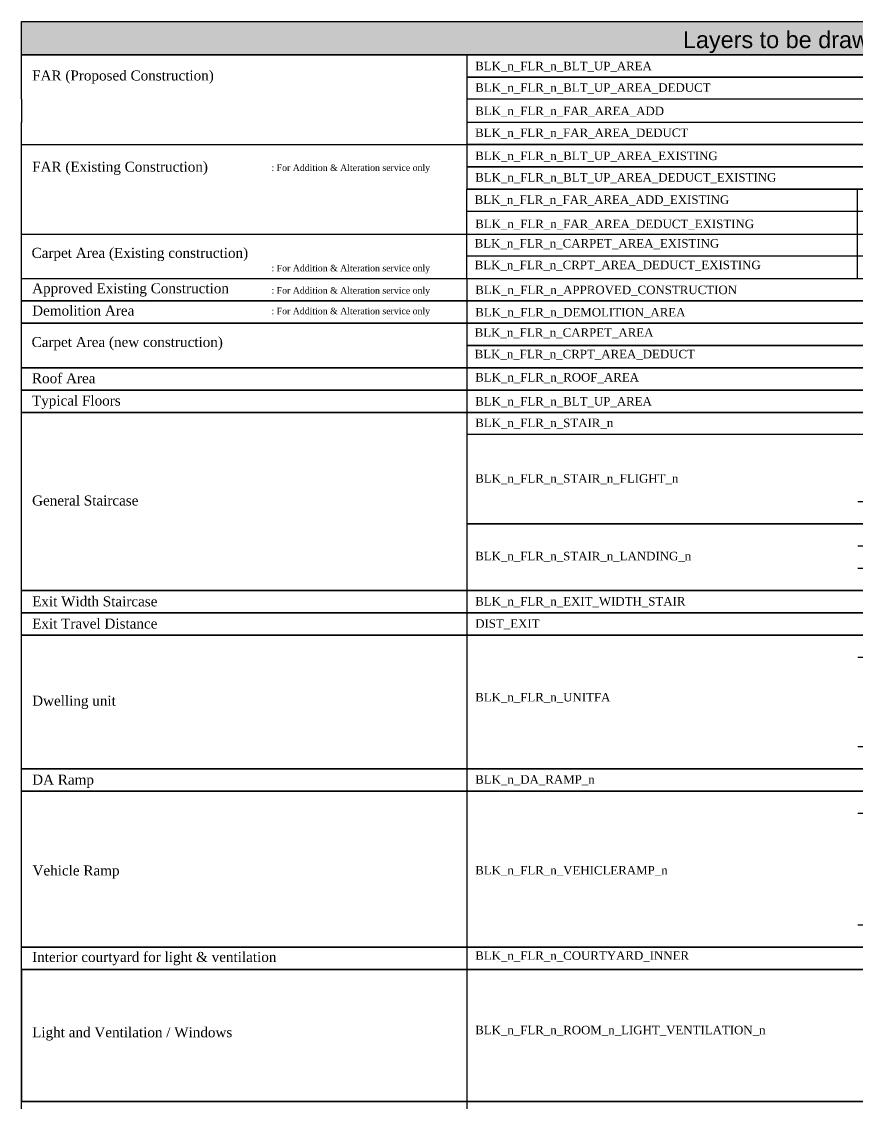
# Model space of a CAD drawing. Header units: millimetres. Extents: x -9481 to -9286, y 28723 to 28853.
# Drawn here: x -9481.26 to -9461.74, y 28786.06 to 28811.33 of the extents above; entities that cross this region are included whole.
import ezdxf

# ---------------------------------------------------------------- set-up
doc = ezdxf.new("R2010")
doc.units = ezdxf.units.MM
doc.linetypes.add('CONTINULUS', pattern=[0])
for name, color, linetype in [('BLK_1_FLR_-2_FAR_AREA_ADD', 7, 'Continuous'), ('BLK_1_PLANTATION_GREENSTRIP', 7, 'Continuous'), ('HATCH', 7, 'Continuous')]:
    doc.layers.add(name, color=color, linetype=linetype)
doc.styles.add('MtXpl_Georgia', font='georgiab.ttf')
doc.styles.get("Standard").update_dxf_attribs({"font": 'arial.ttf', "height": 0.25})

# ---------------------------------------------------------------- blocks, each defined once
blk = doc.blocks.new('H2')
at = {"layer": 'HATCH', "linetype": 'CONTINULUS', "ltscale": 0.05}
h = blk.add_hatch(color=241, dxfattribs=at)
h.dxf.hatch_style = 1
h.paths.add_polyline_path([(-9435.455, 28804.6), (-9435.455, 28803.827), (-9396.427, 28803.827), (-9396.427, 28804.6)])
blk.add_lwpolyline([(-9435.455, 28804.6), (-9396.427, 28804.6), (-9396.427, 28803.827), (-9435.455, 28803.827), (-9435.455, 28804.6)], close=True)
at = {"color": 18, "insert": (-9420.014, 28804.373), "char_height": 0.39118, "attachment_point": 1}
blk.add_mtext_dynamic_manual_height_columns('Layers to be drawn on the floor plan', width=11.88863, gutter_width=1.633, heights=[0], dxfattribs=at)

msp = doc.modelspace()

# ---------------------------------------------------------------- linework, layer by layer
for p, q in [((-9470.864, 28810.562), (-9470.864, 28810.041)), ((-9470.864, 28810.041), (-9470.864, 28809.52)), ((-9470.864, 28808.463), (-9470.864, 28807.943)), ((-9470.864, 28807.943), (-9470.864, 28807.422)), ((-9470.864, 28805.331), (-9470.864, 28804.811)), ((-9470.864, 28804.811), (-9470.864, 28804.29)), ((-9470.864, 28804.29), (-9470.864, 28803.769)), ((-9470.864, 28803.769), (-9470.864, 28803.249)), ((-9470.864, 28803.249), (-9470.864, 28802.728)), ((-9470.864, 28802.728), (-9470.864, 28802.207)), ((-9470.864, 28802.207), (-9470.864, 28798.042)), ((-9470.864, 28798.563), (-9470.864, 28798.042)), ((-9470.864, 28798.042), (-9470.864, 28797.521)), ((-9470.864, 28797.521), (-9470.864, 28797.001)), ((-9470.864, 28797.001), (-9470.864, 28796.48)), ((-9470.864, 28796.48), (-9470.864, 28795.96)), ((-9470.864, 28795.96), (-9470.864, 28795.439)), ((-9470.864, 28795.439), (-9470.864, 28794.918)), ((-9470.864, 28794.918), (-9470.864, 28794.398)), ((-9470.864, 28794.398), (-9470.864, 28793.877)), ((-9470.864, 28793.877), (-9470.864, 28793.356)), ((-9470.864, 28793.356), (-9470.864, 28792.836)), ((-9470.864, 28792.836), (-9470.864, 28792.315)), ((-9470.864, 28792.315), (-9470.864, 28791.794)), ((-9470.864, 28791.794), (-9470.864, 28791.274)), ((-9470.864, 28791.274), (-9470.864, 28790.753)), ((-9470.864, 28790.753), (-9470.864, 28790.232)), ((-9470.864, 28790.232), (-9470.864, 28789.712)), ((-9470.864, 28789.712), (-9470.864, 28789.191)), ((-9481.258, 28789.191), (-9481.258, 28786.106)), ((-9470.864, 28789.191), (-9470.864, 28786.106)), ((-9470.864, 28786.106), (-9470.864, 28785.585))]:
    msp.add_line(p, q)
at = {"color": 7, "linetype": 'CONTINULUS', "ltscale": 0.05}
for p, q in [((-9470.864, 28810.041), (-9470.864, 28808.463)), ((-9481.258, 28809.52), (-9481.258, 28808.975))]:
    msp.add_line(p, q, dxfattribs=at)
for points in [[(-9481.258, 28810.041), (-9481.258, 28810.562), (-9442.23, 28810.562), (-9442.23, 28810.041), (-9470.864, 28810.041)], [(-9481.258, 28809.52), (-9481.258, 28810.562)], [(-9470.864, 28810.041), (-9442.23, 28810.041), (-9442.23, 28809.52), (-9470.864, 28809.52)], [(-9481.258, 28808.463), (-9481.258, 28808.984)], [(-9470.864, 28808.984), (-9442.23, 28808.984), (-9442.23, 28808.463), (-9470.864, 28808.463)], [(-9481.258, 28807.943), (-9481.258, 28808.463), (-9442.23, 28808.463), (-9442.23, 28807.943), (-9470.864, 28807.943)], [(-9470.864, 28808.463), (-9442.23, 28808.463), (-9442.23, 28807.943), (-9470.864, 28807.943)], [(-9481.258, 28807.422), (-9481.258, 28807.943)], [(-9470.864, 28807.943), (-9442.23, 28807.943), (-9442.23, 28807.422), (-9470.864, 28807.422)], [(-9470.864, 28807.422), (-9442.23, 28807.422), (-9442.23, 28806.901), (-9470.864, 28806.901)], [(-9481.258, 28805.331), (-9481.258, 28806.372), (-9442.23, 28806.372), (-9442.23, 28805.852), (-9470.864, 28805.852)], [(-9481.258, 28803.249), (-9481.258, 28805.331), (-9442.23, 28805.331), (-9442.23, 28804.811), (-9481.258, 28804.811)], [(-9481.258, 28804.29), (-9481.258, 28804.811), (-9442.23, 28804.811), (-9442.23, 28804.29), (-9481.258, 28804.29)], [(-9481.258, 28803.769), (-9481.258, 28804.29), (-9442.23, 28804.29), (-9442.23, 28803.769), (-9470.864, 28803.769)], [(-9481.258, 28803.249), (-9481.258, 28803.769)], [(-9470.864, 28803.769), (-9442.23, 28803.769), (-9442.23, 28803.249), (-9481.258, 28803.249)], [(-9481.258, 28801.687), (-9481.258, 28802.207), (-9442.23, 28802.207), (-9442.23, 28801.687), (-9470.864, 28801.687)], [(-9481.258, 28801.166), (-9481.258, 28801.687)], [(-9481.258, 28800.645), (-9481.258, 28801.166)], [(-9481.258, 28800.125), (-9481.258, 28800.645)], [(-9481.258, 28799.604), (-9481.258, 28800.125)], [(-9461.732, 28800.125), (-9442.23, 28800.125), (-9442.23, 28799.604), (-9470.864, 28799.604)], [(-9481.258, 28799.083), (-9481.258, 28799.604)], [(-9470.864, 28799.604), (-9442.23, 28799.604), (-9442.23, 28799.083), (-9461.732, 28799.083)], [(-9481.258, 28798.563), (-9481.258, 28799.083)], [(-9461.732, 28798.563), (-9442.23, 28798.563), (-9442.23, 28798.042), (-9481.258, 28798.042), (-9481.258, 28798.563)], [(-9481.258, 28793.877), (-9481.258, 28797.001), (-9442.23, 28797.001), (-9442.23, 28796.48), (-9461.732, 28796.48)], [(-9461.732, 28794.398), (-9442.23, 28794.398), (-9442.23, 28793.877), (-9481.258, 28793.877)], [(-9481.258, 28792.836), (-9481.258, 28793.356), (-9442.23, 28793.356), (-9442.23, 28792.836), (-9461.732, 28792.836)], [(-9481.258, 28792.315), (-9481.258, 28792.836), (-9481.258, 28792.836)], [(-9481.258, 28791.794), (-9481.258, 28792.315), (-9481.258, 28792.315)], [(-9481.258, 28791.274), (-9481.258, 28791.794), (-9481.258, 28791.794)], [(-9481.258, 28790.753), (-9481.258, 28791.274), (-9481.258, 28791.274)], [(-9481.258, 28790.232), (-9481.258, 28790.753), (-9481.258, 28790.753)], [(-9461.732, 28790.232), (-9442.23, 28790.232), (-9442.23, 28789.712), (-9481.258, 28789.712), (-9481.258, 28790.232), (-9481.258, 28790.232)]]:
    msp.add_lwpolyline(points)
for points in [[(-9481.258, 28803.249), (-9442.23, 28803.249), (-9442.23, 28802.728), (-9481.258, 28802.728), (-9481.258, 28803.249)], [(-9481.258, 28802.728), (-9442.23, 28802.728), (-9442.23, 28802.207), (-9481.258, 28802.207), (-9481.258, 28802.728)], [(-9481.258, 28798.042), (-9442.23, 28798.042), (-9442.23, 28797.521), (-9481.258, 28797.521), (-9481.258, 28798.042)], [(-9481.258, 28797.521), (-9442.23, 28797.521), (-9442.23, 28797.001), (-9481.258, 28797.001), (-9481.258, 28797.521)], [(-9481.258, 28793.877), (-9442.23, 28793.877), (-9442.23, 28793.356), (-9481.258, 28793.356), (-9481.258, 28793.877)], [(-9481.258, 28789.191), (-9481.258, 28789.712), (-9442.23, 28789.712), (-9442.23, 28789.191)], [(-9481.258, 28789.191), (-9442.23, 28789.191), (-9442.23, 28786.106), (-9481.258, 28786.106)], [(-9481.258, 28786.106), (-9442.23, 28786.106), (-9442.23, 28785.585), (-9481.258, 28785.585), (-9481.258, 28786.106)]]:
    msp.add_lwpolyline(points, close=True)
at = {"layer": 'BLK_1_FLR_-2_FAR_AREA_ADD', "color": 7, "linetype": 'CONTINULUS', "ltscale": 0.05}
for p, q in [((-9481.258, 28805.86), (-9481.258, 28807.422)), ((-9470.864, 28805.331), (-9470.864, 28807.422)), ((-9461.744, 28805.331), (-9461.744, 28807.422))]:
    msp.add_line(p, q, dxfattribs=at)

# ---------------------------------------------------------------- block references
at = {"layer": 'BLK_1_PLANTATION_GREENSTRIP', "linetype": 'CONTINULUS'}
msp.add_blockref('H2', (-45.803, 6.735), dxfattribs=at)

# ---------------------------------------------------------------- texts
at = {"linetype": 'CONTINULUS', "style": 'MtXpl_Georgia'}
for s, height, p in [('FAR (Proposed Construction)', 0.23406, (-9481.013, 28809.96)), ('BLK_n_FLR_n_BLT_UP_AREA', 0.19901, (-9470.667, 28810.198)), ('BLK_n_FLR_n_BLT_UP_AREA_DEDUCT', 0.19901, (-9470.667, 28809.695)), ('BLK_n_FLR_n_FAR_AREA_ADD', 0.19901, (-9470.667, 28809.15)), ('BLK_n_FLR_n_FAR_AREA_DEDUCT', 0.19901, (-9470.669, 28808.639)), ('BLK_n_FLR_n_BLT_UP_AREA_EXISTING', 0.19901, (-9470.667, 28808.1)), ('FAR (Existing Construction)', 0.23406, (-9481.013, 28807.828)), (' : For Addition & Alteration service only', 0.15167, (-9475.481, 28807.848)), ('BLK_n_FLR_n_BLT_UP_AREA_DEDUCT_EXISTING', 0.19901, (-9470.667, 28807.597)), ('BLK_n_FLR_n_FAR_AREA_ADD_EXISTING', 0.19901, (-9470.68, 28807.076)), ('BLK_n_FLR_n_FAR_AREA_DEDUCT_EXISTING', 0.19901, (-9470.668, 28806.51)), ('BLK_n_FLR_n_CARPET_AREA_EXISTING', 0.19901, (-9470.68, 28806.056)), ('Carpet Area (Existing construction)', 0.23406, (-9481.025, 28805.816)), (' : For Addition & Alteration service only', 0.15167, (-9475.481, 28805.501)), ('BLK_n_FLR_n_CRPT_AREA_DEDUCT_EXISTING', 0.19901, (-9470.68, 28805.551)), ('Approved Existing Construction', 0.23406, (-9481.013, 28804.988)), (' : For Addition & Alteration service only', 0.15167, (-9475.481, 28804.98)), ('BLK_n_FLR_n_APPROVED_CONSTRUCTION', 0.19901, (-9470.667, 28804.968)), ('Demolition Area', 0.23406, (-9481.013, 28804.467)), (' : For Addition & Alteration service only', 0.15167, (-9475.481, 28804.499)), ('BLK_n_FLR_n_DEMOLITION_AREA', 0.19901, (-9470.667, 28804.447)), ('BLK_n_FLR_n_CARPET_AREA', 0.19901, (-9470.68, 28803.972)), ('Carpet Area (new construction)', 0.23406, (-9481.025, 28803.733)), ('BLK_n_FLR_n_CRPT_AREA_DEDUCT', 0.19901, (-9470.68, 28803.469)), ('Roof Area', 0.2341, (-9481.017, 28802.886)), ('BLK_n_FLR_n_ROOF_AREA', 0.19901, (-9470.667, 28802.927)), ('Typical Floors', 0.23406, (-9481.017, 28802.365)), ('BLK_n_FLR_n_BLT_UP_AREA', 0.19901, (-9470.667, 28802.365)), ('BLK_n_FLR_n_STAIR_n', 0.19901, (-9470.667, 28801.862)), ('BLK_n_FLR_n_STAIR_n_FLIGHT_n', 0.19901, (-9470.667, 28800.563)), ('General Staircase', 0.23406, (-9481.014, 28800.03)), ('BLK_n_FLR_n_STAIR_n_LANDING_n', 0.19901, (-9470.667, 28798.75)), ('Exit Width Staircase', 0.23406, (-9481.013, 28797.673)), ('BLK_n_FLR_n_EXIT_WIDTH_STAIR', 0.19901, (-9470.667, 28797.693)), ('Exit Travel Distance', 0.23406, (-9481.013, 28797.155)), ('DIST_EXIT', 0.199, (-9470.667, 28797.173)), ('Dwelling unit', 0.23406, (-9481.013, 28795.353)), ('BLK_n_FLR_n_UNITFA', 0.19901, (-9470.667, 28795.452)), ('DA Ramp', 0.2341, (-9481.013, 28793.508)), ('BLK_n_DA_RAMP_n', 0.19901, (-9470.667, 28793.531)), ('Vehicle Ramp', 0.23406, (-9481.004, 28791.387)), ('BLK_n_FLR_n_VEHICLERAMP_n', 0.19901, (-9470.667, 28791.41)), ('Interior courtyard for light & ventilation', 0.23406, (-9481.013, 28789.366)), ('BLK_n_FLR_n_COURTYARD_INNER', 0.19901, (-9470.667, 28789.416)), ('Light and Ventilation / Windows', 0.23406, (-9481.013, 28787.607)), ('BLK_n_FLR_n_ROOM_n_LIGHT_VENTILATION_n', 0.19901, (-9470.667, 28787.676))]:
    msp.add_text(s, height=height, dxfattribs=at).set_placement(p)

doc.saveas('drawing.dxf')
